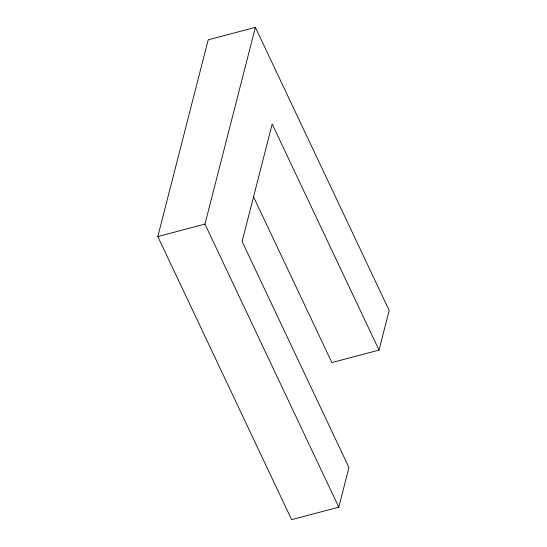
<?xml version="1.0" encoding="UTF-8"?>
<svg xmlns="http://www.w3.org/2000/svg" width="547" height="547" viewBox="0 0 547 547"><rect width="100%" height="100%" fill="white"/><g stroke="black" fill="none" stroke-linecap="round" stroke-linejoin="round"><path stroke-width="0.82" d="M379.03 350.101L272.187 124.066L242.102 241.494L348.952 467.528L338.791 507.178L291.626 519.65L157.81 236.55L208.209 39.822L255.374 27.35L389.19 310.45L379.03 350.101L331.872 362.572L253.466 196.708M338.791 507.178L204.968 224.085L255.374 27.35M157.81 236.55L204.968 224.085"/></g></svg>
